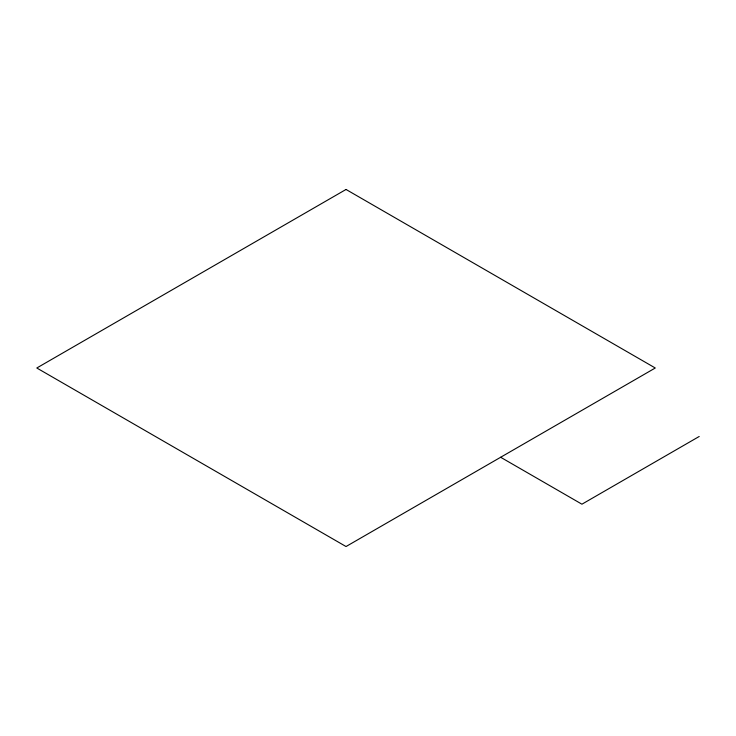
<?xml version="1.0" encoding="UTF-8"?>
<svg xmlns="http://www.w3.org/2000/svg" width="736" height="736" viewBox="0 0 736 736"><rect width="100%" height="100%" fill="white"/><g stroke="black" fill="none" stroke-linecap="round" stroke-linejoin="round"><path stroke-width="1.1" d="M699.2 436.485L581.928 504.197L500.646 457.268M346.03 189.465L36.8 368L346.03 546.535L655.27 368L346.03 189.465"/></g></svg>
